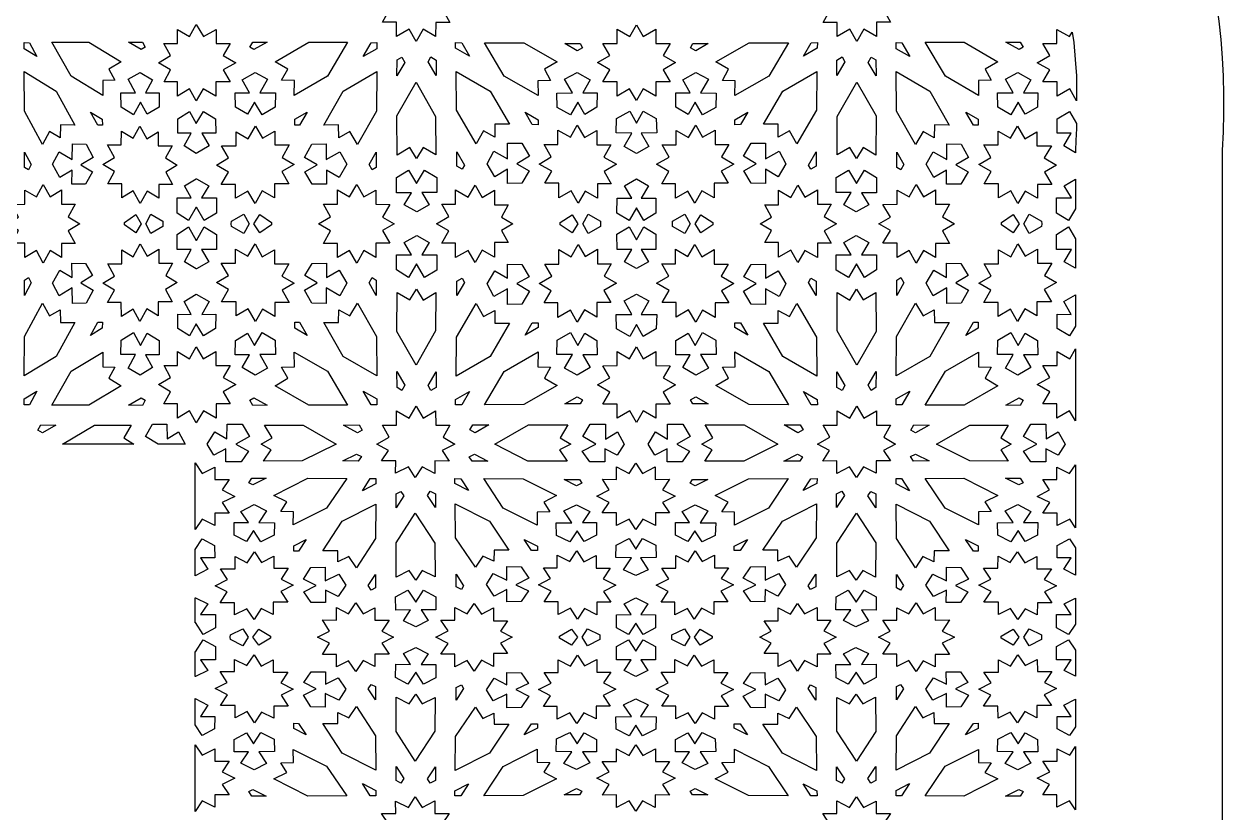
# Model space of a CAD drawing. Extents: x -340 to 340, y -245 to 245.
# Drawn here: x 176.7 to 340.1, y 54.8 to 162.1 of the extents above; entities that cross this region are included whole.
import ezdxf

# ---------------------------------------------------------------- set-up
doc = ezdxf.new("R2010")
doc.units = 0
doc.layers.add('LAYER_1', color=18, linetype='CONTINUOUS')

msp = doc.modelspace()

# ---------------------------------------------------------------- linework, layer by layer
at = {"layer": 'LAYER_1'}
for points in [[(339.89, 144.89, 0.454904), (239.89, 244.89), (-340.11, 244.89), (-340.11, -245.11), (339.89, -245.11)], [(320.05, 148.56), (320.05, 148.44, -0.007395), (319.94, 146.26), (319.89, 144.89), (319.89, 144.57), (318.32, 145.51), (319.32, 147.25), (317.4, 147.24), (317.41, 149.19), (319.09, 150.18)]]:
    msp.add_lwpolyline(points, format="xyb", close=True, dxfattribs=at)
for points in [[(231.1, 168.49), (232.82, 169.48), (232.81, 167.54), (234.75, 167.54), (233.8, 165.91), (235.49, 164.92), (233.8, 163.95), (234.73, 162.31), (232.8, 162.32), (232.79, 160.38), (231.08, 161.39), (230.13, 159.74), (229.18, 161.39), (227.46, 160.4), (227.46, 162.33), (225.53, 162.34), (226.48, 163.97), (224.78, 164.95), (226.48, 165.93), (225.55, 167.57), (227.48, 167.56), (227.48, 169.49), (229.2, 168.49), (230.15, 170.14)], [(291.06, 168.49), (292.78, 169.49), (292.78, 167.56), (294.71, 167.57), (293.78, 165.93), (295.47, 164.95), (293.78, 163.97), (294.73, 162.34), (292.8, 162.33), (292.8, 160.4), (291.08, 161.39), (290.13, 159.74), (289.18, 161.39), (287.46, 160.38), (287.46, 162.32), (285.53, 162.31), (286.46, 163.95), (284.77, 164.92), (286.46, 165.91), (285.51, 167.54), (287.44, 167.54), (287.44, 169.48), (289.16, 168.49), (290.11, 170.14)], [(201.17, 160.38), (202.9, 161.37), (202.89, 159.44), (204.82, 159.44), (203.88, 157.8), (205.57, 156.82), (203.87, 155.84), (204.81, 154.21), (202.88, 154.21), (202.87, 152.28), (201.16, 153.28), (200.2, 151.64), (199.3, 153.28), (197.66, 152.28), (197.65, 154.21), (195.81, 154.21), (196.7, 155.84), (195.08, 156.82), (196.7, 157.8), (195.8, 159.44), (197.64, 159.44), (197.64, 161.37), (199.28, 160.38), (200.2, 162.02)], [(261.04, 160.39), (262.76, 161.39), (262.77, 159.45), (264.7, 159.46), (263.76, 157.82), (265.46, 156.85), (263.77, 155.86), (264.71, 154.23), (262.78, 154.23), (262.78, 152.29), (261.06, 153.28), (260.13, 151.67), (259.2, 153.28), (257.48, 152.29), (257.48, 154.23), (255.55, 154.23), (256.49, 155.86), (254.8, 156.85), (256.5, 157.82), (255.56, 159.46), (257.49, 159.45), (257.5, 161.39), (259.22, 160.39), (260.13, 161.97)], [(319.09, 160.38), (319.46, 161.01), (319.65, 159.57), (319.87, 157.29), (320.02, 155.03), (320.05, 153.96), (320.05, 151.64), (319.1, 153.28), (317.39, 152.28), (317.38, 154.21), (315.45, 154.21), (316.38, 155.84), (314.69, 156.82), (316.38, 157.8), (315.44, 159.44), (317.37, 159.44), (317.36, 161.37)], [(177.48, 159.56), (178.51, 157.69), (176.76, 158.74), (176.76, 159.57)], [(189.98, 156.96), (188.31, 155.95), (189.11, 154.44), (187.46, 154.4), (187.47, 152.38), (183.15, 154.99), (180.54, 159.61), (185.57, 159.62)], [(193.25, 158.93), (192.71, 158.61), (190.98, 159.63), (192.86, 159.63)], [(209.86, 159.63), (208.05, 158.61), (207.49, 158.93), (207.9, 159.63)], [(220.8, 159.61), (218.07, 154.99), (213.55, 152.38), (213.56, 154.4), (211.82, 154.44), (212.67, 155.95), (210.92, 156.96), (215.53, 159.62)], [(224.76, 158.74), (222.93, 157.69), (224.01, 159.56), (224.77, 159.57)], [(236.33, 159.56), (237.39, 157.73), (235.51, 158.81), (235.51, 159.57)], [(244.81, 159.54), (249.34, 156.94), (247.59, 155.93), (248.44, 154.42), (246.71, 154.38), (246.73, 152.36), (242.1, 155), (239.44, 159.56)], [(252.45, 159.43), (252.77, 158.87), (252.06, 158.47), (250.36, 159.45)], [(268.19, 158.47), (267.48, 158.87), (267.81, 159.43), (269.9, 159.45)], [(278.16, 155), (273.53, 152.36), (273.55, 154.38), (271.82, 154.42), (272.67, 155.93), (270.92, 156.94), (275.45, 159.54), (280.81, 159.56)], [(284.74, 158.81), (282.87, 157.73), (283.93, 159.56), (284.75, 159.57)], [(296.25, 159.56), (297.33, 157.69), (295.5, 158.74), (295.49, 159.57)], [(309.34, 156.96), (307.59, 155.95), (308.43, 154.44), (306.7, 154.4), (306.71, 152.38), (302.19, 154.99), (299.45, 159.61), (304.73, 159.62)], [(312.77, 158.93), (312.21, 158.61), (310.39, 159.63), (312.36, 159.63)], [(228.58, 156.88), (227.52, 155.05), (227.53, 157.21), (228.18, 157.6)], [(232.86, 157.19), (232.87, 155.08), (231.78, 156.95), (232.14, 157.61)], [(288.48, 156.95), (287.39, 155.08), (287.4, 157.19), (288.11, 157.61)], [(292.73, 157.21), (292.74, 155.05), (291.68, 156.88), (292.08, 157.6)], [(181.12, 152.97), (183.65, 148.34), (181.72, 148.36), (181.68, 146.62), (180.24, 147.47), (179.28, 145.71), (176.8, 150.25), (176.77, 155.62)], [(194.26, 154.49), (193.31, 152.74), (195.14, 152.75), (195.13, 150.8), (193.53, 149.81), (192.62, 151.48), (191.66, 149.74), (189.96, 150.76), (189.91, 152.71), (191.94, 152.73), (190.94, 154.58), (192.56, 155.52)], [(209.91, 154.58), (208.86, 152.73), (210.99, 152.71), (210.94, 150.76), (209.15, 149.74), (208.15, 151.48), (207.19, 149.81), (205.52, 150.8), (205.5, 152.75), (207.43, 152.74), (206.43, 154.49), (208.21, 155.52)], [(224.72, 150.25), (222.13, 145.71), (221.12, 147.47), (219.61, 146.62), (219.57, 148.36), (217.55, 148.34), (220.2, 152.97), (224.76, 155.62)], [(240.21, 152.96), (242.86, 148.46), (240.84, 148.45), (240.83, 146.71), (239.31, 147.54), (238.32, 145.77), (235.61, 150.37), (235.56, 155.65)], [(253.84, 154.48), (252.84, 152.73), (254.77, 152.75), (254.75, 150.8), (253.09, 149.8), (252.13, 151.48), (251.13, 149.73), (249.34, 150.74), (249.28, 152.69), (251.41, 152.72), (250.35, 154.57), (252.05, 155.51)], [(269.91, 154.57), (268.84, 152.72), (270.98, 152.69), (270.92, 150.74), (269.13, 149.73), (268.13, 151.48), (267.17, 149.8), (265.5, 150.8), (265.49, 152.75), (267.42, 152.73), (266.42, 154.48), (268.2, 155.51)], [(284.65, 150.37), (281.94, 145.77), (280.95, 147.54), (279.43, 146.71), (279.42, 148.45), (277.4, 148.46), (280.05, 152.96), (284.7, 155.65)], [(300.06, 152.97), (302.71, 148.34), (300.69, 148.36), (300.65, 146.62), (299.14, 147.47), (298.13, 145.71), (295.54, 150.25), (295.5, 155.62)], [(313.83, 154.49), (312.83, 152.74), (314.75, 152.75), (314.74, 150.8), (313.06, 149.81), (312.11, 151.48), (311.11, 149.74), (309.32, 150.76), (309.27, 152.71), (311.4, 152.73), (310.35, 154.58), (312.05, 155.52)], [(232.79, 149.51), (232.82, 144.28), (231.07, 145.29), (230.18, 143.8), (229.28, 145.28), (227.54, 144.26), (227.52, 149.59), (230.14, 154.18)], [(292.74, 149.59), (292.72, 144.26), (290.97, 145.28), (290.08, 143.8), (289.19, 145.29), (287.44, 144.28), (287.46, 149.51), (290.12, 154.18)], [(187.41, 149.13), (187.42, 148.31), (186.8, 148.32), (185.79, 150.12)], [(202.84, 149.19), (202.86, 147.24), (200.94, 147.25), (201.94, 145.51), (200.2, 144.47), (198.55, 145.51), (199.51, 147.25), (197.67, 147.24), (197.68, 149.19), (199.28, 150.18), (200.2, 148.56), (201.17, 150.18)], [(214.25, 148.32), (213.6, 148.31), (213.61, 149.13), (215.3, 150.12)], [(246.76, 149.05), (246.76, 148.39), (245.95, 148.4), (244.96, 150.1)], [(262.83, 149.23), (262.88, 147.28), (260.75, 147.26), (261.81, 145.41), (260.13, 144.49), (258.45, 145.41), (259.51, 147.26), (257.38, 147.28), (257.42, 149.23), (259.21, 150.25), (260.13, 148.6), (261.05, 150.25)], [(274.31, 148.4), (273.5, 148.39), (273.5, 149.05), (275.3, 150.1)], [(306.65, 149.13), (306.66, 148.31), (306.01, 148.32), (304.96, 150.12)], [(193.46, 146.49), (195.03, 147.44), (195.03, 145.53), (196.92, 145.53), (196, 143.86), (197.59, 142.89), (196.04, 141.95), (196.97, 140.25), (195.1, 140.25), (195.09, 138.37), (193.5, 139.34), (192.57, 137.67), (191.63, 139.39), (190.06, 138.44), (190.07, 140.35), (188.17, 140.35), (189.09, 142.02), (187.5, 142.99), (189.05, 143.93), (188.13, 145.63), (189.99, 145.63), (190, 147.51), (191.59, 146.54), (192.52, 148.21)], [(209.23, 146.54), (210.9, 147.51), (210.9, 145.63), (212.86, 145.63), (211.89, 143.93), (213.52, 142.99), (211.84, 142.02), (212.81, 140.35), (210.83, 140.35), (210.83, 138.44), (209.18, 139.39), (208.2, 137.67), (207.23, 139.34), (205.56, 138.37), (205.55, 140.25), (203.6, 140.25), (204.57, 141.95), (202.94, 142.89), (204.61, 143.86), (203.64, 145.53), (205.63, 145.53), (205.62, 147.44), (207.27, 146.49), (208.26, 148.21)], [(253.04, 146.65), (254.71, 147.62), (254.72, 145.63), (256.62, 145.64), (255.67, 143.99), (257.4, 143), (255.73, 142.03), (256.7, 140.36), (254.82, 140.35), (254.83, 138.39), (253.13, 139.36), (252.19, 137.73), (251.22, 139.4), (249.55, 138.43), (249.55, 140.42), (247.65, 140.41), (248.59, 142.06), (246.87, 143.04), (248.53, 144.02), (247.56, 145.69), (249.44, 145.7), (249.44, 147.66), (251.14, 146.69), (252.07, 148.32)], [(269.12, 146.69), (270.82, 147.66), (270.82, 145.7), (272.7, 145.69), (271.72, 144.02), (273.39, 143.04), (271.67, 142.06), (272.61, 140.41), (270.71, 140.42), (270.71, 138.43), (269.04, 139.4), (268.07, 137.73), (267.13, 139.36), (265.43, 138.39), (265.44, 140.35), (263.56, 140.36), (264.53, 142.03), (262.86, 143), (264.59, 143.99), (263.64, 145.64), (265.54, 145.63), (265.55, 147.62), (267.22, 146.65), (268.19, 148.32)], [(312.99, 146.49), (314.64, 147.44), (314.63, 145.53), (316.62, 145.53), (315.65, 143.86), (317.32, 142.89), (315.69, 141.95), (316.66, 140.25), (314.71, 140.25), (314.7, 138.37), (313.03, 139.34), (312.06, 137.67), (311.07, 139.39), (309.43, 138.44), (309.43, 140.35), (307.45, 140.35), (308.41, 142.02), (306.74, 142.99), (308.37, 143.93), (307.4, 145.63), (309.36, 145.63), (309.36, 147.51), (311.03, 146.54), (312, 148.21)], [(185.19, 145.73), (186.16, 143.94), (184.49, 142.93), (186.09, 141.97), (185.14, 140.3), (183.28, 140.29), (183.3, 142.22), (181.63, 141.21), (180.65, 143), (181.54, 144.71), (183.31, 143.64), (183.33, 145.78)], [(217.9, 143.64), (219.75, 144.71), (220.69, 143), (219.66, 141.21), (217.92, 142.22), (217.94, 140.29), (215.99, 140.3), (214.99, 141.97), (216.67, 142.93), (214.92, 143.94), (215.94, 145.73), (217.88, 145.78)], [(244.51, 145.87), (245.55, 144.09), (243.82, 143.06), (245.5, 142.13), (244.53, 140.44), (242.58, 140.4), (242.57, 142.33), (240.84, 141.3), (239.79, 143.08), (240.71, 144.8), (242.57, 143.76), (242.56, 145.89)], [(277.69, 143.76), (279.55, 144.8), (280.47, 143.08), (279.42, 141.3), (277.68, 142.33), (277.68, 140.4), (275.73, 140.44), (274.76, 142.13), (276.44, 143.06), (274.71, 144.09), (275.75, 145.87), (277.7, 145.89)], [(304.32, 145.73), (305.34, 143.94), (303.59, 142.93), (305.26, 141.97), (304.27, 140.3), (302.32, 140.29), (302.34, 142.22), (300.6, 141.21), (299.57, 143), (300.51, 144.71), (302.36, 143.64), (302.38, 145.78)], [(177.74, 142.96), (177.36, 142.25), (176.83, 142.58), (176.81, 144.66)], [(224.7, 142.58), (224.14, 142.25), (223.73, 142.96), (224.71, 144.66)], [(236.71, 142.88), (236.39, 142.32), (235.69, 142.73), (235.67, 144.69)], [(284.57, 142.73), (283.87, 142.32), (283.55, 142.88), (284.59, 144.69)], [(296.52, 142.96), (296.12, 142.25), (295.56, 142.58), (295.55, 144.66)], [(232.93, 141.21), (232.94, 139.15), (230.92, 139.14), (231.9, 137.48), (230.21, 136.52), (228.51, 137.46), (229.48, 139.13), (227.47, 139.13), (227.45, 141.19), (229.11, 142.21), (230.2, 140.37), (231.27, 142.22)], [(290.06, 140.37), (291.15, 142.21), (292.8, 141.19), (292.79, 139.13), (290.78, 139.13), (291.75, 137.46), (290.05, 136.52), (288.36, 137.48), (289.34, 139.14), (287.32, 139.15), (287.33, 141.21), (288.99, 142.22)], [(201.91, 140.08), (200.93, 138.42), (202.95, 138.42), (202.95, 136.36), (201.29, 135.34), (200.23, 137.18), (200.2, 137.13), (200.18, 137.18), (199.16, 135.34), (197.58, 136.36), (197.59, 138.42), (199.51, 138.42), (198.58, 140.08), (200.18, 141.04), (200.2, 141.03), (200.23, 141.04)], [(261.75, 140.08), (260.77, 138.41), (262.78, 138.41), (262.78, 136.35), (261.12, 135.34), (260.13, 137.08), (259.14, 135.34), (257.47, 136.35), (257.48, 138.41), (259.49, 138.41), (258.51, 140.08), (260.13, 141.01)], [(319.89, 136.95), (318.96, 135.34), (317.3, 136.36), (317.31, 138.42), (319.33, 138.42), (318.35, 140.08), (319.89, 140.96)], [(180.3, 138.56), (181.85, 139.51), (181.85, 137.57), (183.7, 137.58), (182.75, 135.85), (184.33, 134.91), (182.75, 133.96), (183.7, 132.24), (181.85, 132.24), (181.85, 130.31), (180.3, 131.25), (179.36, 129.56), (178.43, 131.26), (176.87, 130.33), (176.87, 132.26), (175.03, 132.27), (175.99, 133.99), (174.48, 134.91), (175.99, 135.82), (175.03, 137.54), (176.87, 137.55), (176.87, 139.49), (178.43, 138.55), (179.36, 140.25)], [(223.02, 138.55), (224.65, 139.49), (224.64, 137.55), (226.57, 137.54), (225.57, 135.82), (227.15, 134.91), (225.57, 133.99), (226.57, 132.27), (224.64, 132.26), (224.65, 130.33), (223.02, 131.26), (222.05, 129.56), (221.06, 131.25), (219.43, 130.31), (219.43, 132.24), (217.5, 132.24), (218.49, 133.96), (216.84, 134.91), (218.49, 135.85), (217.5, 137.58), (219.43, 137.57), (219.43, 139.51), (221.06, 138.56), (222.05, 140.25)], [(239.11, 138.49), (240.78, 139.46), (240.78, 137.47), (242.68, 137.47), (241.73, 135.82), (243.3, 134.91), (241.73, 133.99), (242.68, 132.35), (240.78, 132.35), (240.78, 130.36), (239.11, 131.32), (238.15, 129.65), (237.2, 131.28), (235.51, 130.3), (235.5, 132.26), (233.62, 132.26), (234.59, 133.93), (232.92, 134.91), (234.59, 135.88), (233.62, 137.55), (235.5, 137.56), (235.51, 139.52), (237.2, 138.54), (238.15, 140.17)], [(283.06, 138.54), (284.75, 139.52), (284.75, 137.56), (286.64, 137.55), (285.67, 135.88), (287.34, 134.91), (285.67, 133.93), (286.64, 132.26), (284.75, 132.26), (284.75, 130.3), (283.06, 131.28), (282.11, 129.65), (281.15, 131.32), (279.48, 130.36), (279.48, 132.35), (277.58, 132.35), (278.53, 133.99), (276.96, 134.91), (278.53, 135.82), (277.58, 137.47), (279.48, 137.47), (279.48, 139.46), (281.15, 138.49), (282.11, 140.17)], [(299.2, 138.56), (300.83, 139.51), (300.83, 137.57), (302.76, 137.58), (301.77, 135.85), (303.42, 134.91), (301.77, 133.96), (302.76, 132.24), (300.83, 132.24), (300.83, 130.31), (299.2, 131.25), (298.21, 129.56), (297.24, 131.26), (295.61, 130.33), (295.61, 132.26), (293.68, 132.27), (294.69, 133.99), (293.11, 134.91), (294.69, 135.82), (293.68, 137.54), (295.61, 137.55), (295.61, 139.49), (297.24, 138.55), (298.21, 140.25)], [(192.71, 134.91), (191.96, 133.67), (190.42, 134.75), (190.42, 134.91), (190.42, 135.07), (191.96, 136.15)], [(195.64, 135.28), (195.65, 134.91), (195.64, 134.54), (194.02, 133.59), (193.35, 134.91), (194.02, 136.22)], [(207.39, 134.91), (206.68, 133.59), (204.99, 134.54), (204.97, 134.91), (204.99, 135.28), (206.68, 136.22)], [(210.46, 135.07), (210.45, 134.91), (210.46, 134.75), (208.84, 133.67), (208.05, 134.91), (208.84, 136.15)], [(252.16, 134.91), (251.38, 133.67), (249.75, 134.74), (249.76, 134.91), (249.75, 135.07), (251.38, 136.14)], [(255.23, 135.27), (255.24, 134.91), (255.23, 134.54), (253.53, 133.59), (252.82, 134.91), (253.53, 136.23)], [(267.43, 134.91), (266.73, 133.59), (265.03, 134.54), (265.02, 134.91), (265.03, 135.27), (266.73, 136.23)], [(270.5, 135.07), (270.5, 134.91), (270.5, 134.74), (268.88, 133.67), (268.1, 134.91), (268.88, 136.14)], [(312.21, 134.91), (311.42, 133.67), (309.8, 134.75), (309.81, 134.91), (309.8, 135.07), (311.42, 136.15)], [(315.27, 135.28), (315.29, 134.91), (315.27, 134.54), (313.57, 133.59), (312.87, 134.91), (313.57, 136.22)], [(202.95, 133.46), (202.95, 131.4), (200.93, 131.4), (201.91, 129.73), (200.23, 128.77), (200.2, 128.79), (200.18, 128.77), (198.58, 129.73), (199.51, 131.4), (197.59, 131.4), (197.58, 133.46), (199.16, 134.47), (200.18, 132.63), (200.2, 132.68), (200.23, 132.63), (201.29, 134.47)], [(262.78, 133.47), (262.78, 131.4), (260.77, 131.4), (261.75, 129.74), (260.13, 128.8), (258.51, 129.74), (259.49, 131.4), (257.48, 131.4), (257.47, 133.47), (259.14, 134.48), (260.13, 132.73), (261.12, 134.48)], [(319.89, 132.87), (319.89, 128.85), (318.35, 129.73), (319.33, 131.4), (317.31, 131.4), (317.3, 133.46), (318.96, 134.47)], [(231.9, 132.34), (230.92, 130.67), (232.94, 130.67), (232.93, 128.6), (231.27, 127.6), (230.2, 129.44), (229.11, 127.61), (227.45, 128.63), (227.47, 130.69), (229.48, 130.68), (228.51, 132.35), (230.21, 133.3)], [(291.75, 132.35), (290.78, 130.68), (292.79, 130.69), (292.8, 128.63), (291.15, 127.61), (290.06, 129.44), (288.99, 127.6), (287.33, 128.6), (287.32, 130.67), (289.34, 130.67), (288.36, 132.34), (290.05, 133.3)], [(193.5, 130.48), (195.09, 131.45), (195.1, 129.56), (196.97, 129.56), (196.04, 127.86), (197.59, 126.92), (196, 125.96), (196.92, 124.28), (195.03, 124.28), (195.03, 122.38), (193.46, 123.33), (192.52, 121.6), (191.59, 123.27), (190, 122.3), (189.99, 124.18), (188.13, 124.18), (189.05, 125.88), (187.5, 126.82), (189.09, 127.79), (188.17, 129.47), (190.07, 129.47), (190.06, 131.37), (191.63, 130.42), (192.57, 132.15)], [(209.18, 130.42), (210.83, 131.37), (210.83, 129.47), (212.81, 129.47), (211.84, 127.79), (213.52, 126.82), (211.89, 125.88), (212.86, 124.18), (210.9, 124.18), (210.9, 122.3), (209.23, 123.27), (208.26, 121.6), (207.27, 123.33), (205.62, 122.38), (205.63, 124.28), (203.64, 124.28), (204.61, 125.96), (202.94, 126.92), (204.57, 127.86), (203.6, 129.56), (205.55, 129.56), (205.56, 131.45), (207.23, 130.48), (208.2, 132.15)], [(253.13, 130.45), (254.83, 131.43), (254.82, 129.47), (256.7, 129.46), (255.73, 127.79), (257.4, 126.81), (255.67, 125.83), (256.62, 124.17), (254.72, 124.18), (254.71, 122.19), (253.04, 123.17), (252.07, 121.49), (251.14, 123.13), (249.44, 122.16), (249.44, 124.12), (247.56, 124.12), (248.53, 125.79), (246.87, 126.77), (248.59, 127.76), (247.65, 129.41), (249.55, 129.4), (249.55, 131.39), (251.22, 130.42), (252.19, 132.09)], [(269.04, 130.42), (270.71, 131.39), (270.71, 129.4), (272.61, 129.41), (271.67, 127.76), (273.39, 126.77), (271.72, 125.79), (272.7, 124.12), (270.82, 124.12), (270.82, 122.16), (269.12, 123.13), (268.19, 121.49), (267.22, 123.17), (265.55, 122.19), (265.54, 124.18), (263.64, 124.17), (264.59, 125.83), (262.86, 126.81), (264.53, 127.79), (263.56, 129.46), (265.44, 129.47), (265.43, 131.43), (267.13, 130.45), (268.07, 132.09)], [(313.03, 130.48), (314.7, 131.45), (314.71, 129.56), (316.66, 129.56), (315.69, 127.86), (317.32, 126.92), (315.65, 125.96), (316.62, 124.28), (314.63, 124.28), (314.64, 122.38), (312.99, 123.33), (312, 121.6), (311.03, 123.27), (309.36, 122.3), (309.36, 124.18), (307.4, 124.18), (308.37, 125.88), (306.74, 126.82), (308.41, 127.79), (307.45, 129.47), (309.43, 129.47), (309.43, 131.37), (311.07, 130.42), (312.06, 132.15)], [(185.14, 129.51), (186.09, 127.84), (184.49, 126.88), (186.16, 125.88), (185.19, 124.09), (183.33, 124.03), (183.31, 126.17), (181.54, 125.11), (180.65, 126.81), (181.63, 128.6), (183.3, 127.6), (183.28, 129.53)], [(217.92, 127.6), (219.66, 128.6), (220.69, 126.81), (219.75, 125.11), (217.9, 126.17), (217.88, 124.03), (215.94, 124.09), (214.92, 125.88), (216.67, 126.88), (214.99, 127.84), (215.99, 129.51), (217.94, 129.53)], [(244.53, 129.37), (245.5, 127.69), (243.82, 126.75), (245.55, 125.72), (244.51, 123.95), (242.56, 123.92), (242.57, 126.06), (240.71, 125.02), (239.79, 126.74), (240.84, 128.51), (242.57, 127.48), (242.58, 129.41)], [(277.68, 127.48), (279.42, 128.51), (280.47, 126.74), (279.55, 125.02), (277.69, 126.06), (277.7, 123.92), (275.75, 123.95), (274.71, 125.72), (276.44, 126.75), (274.76, 127.69), (275.73, 129.37), (277.68, 129.41)], [(304.27, 129.51), (305.26, 127.84), (303.59, 126.88), (305.34, 125.88), (304.32, 124.09), (302.38, 124.03), (302.36, 126.17), (300.51, 125.11), (299.57, 126.81), (300.6, 128.6), (302.34, 127.6), (302.32, 129.53)], [(177.74, 126.86), (176.81, 125.15), (176.83, 127.24), (177.36, 127.57)], [(224.7, 127.24), (224.71, 125.15), (223.73, 126.86), (224.14, 127.57)], [(236.71, 126.93), (235.67, 125.12), (235.69, 127.09), (236.39, 127.5)], [(284.57, 127.09), (284.59, 125.12), (283.55, 126.93), (283.87, 127.5)], [(296.52, 126.86), (295.55, 125.15), (295.56, 127.24), (296.12, 127.57)], [(231.07, 124.52), (232.82, 125.53), (232.79, 120.31), (230.14, 115.64), (227.52, 120.22), (227.54, 125.56), (229.28, 124.53), (230.18, 126.02)], [(290.97, 124.53), (292.72, 125.56), (292.74, 120.22), (290.12, 115.64), (287.46, 120.31), (287.44, 125.53), (289.19, 124.52), (290.08, 126.02)], [(201.94, 124.31), (200.94, 122.56), (202.86, 122.58), (202.84, 120.63), (201.17, 119.63), (200.2, 121.26), (199.28, 119.63), (197.68, 120.63), (197.67, 122.58), (199.51, 122.56), (198.55, 124.31), (200.2, 125.34)], [(261.81, 124.4), (260.75, 122.55), (262.88, 122.53), (262.83, 120.58), (261.05, 119.56), (260.13, 121.21), (259.21, 119.56), (257.42, 120.58), (257.38, 122.53), (259.51, 122.55), (258.45, 124.4), (260.13, 125.33)], [(319.89, 120.98), (319.09, 119.63), (317.41, 120.63), (317.4, 122.58), (319.32, 122.56), (318.32, 124.31), (319.89, 125.24)], [(180.24, 122.35), (181.68, 123.19), (181.72, 121.46), (183.65, 121.47), (181.12, 116.85), (176.77, 114.19), (176.8, 119.56), (179.28, 124.1)], [(224.72, 119.56), (224.76, 114.19), (220.2, 116.85), (217.55, 121.47), (219.57, 121.46), (219.61, 123.19), (221.12, 122.35), (222.13, 124.1)], [(239.31, 122.27), (240.83, 123.1), (240.84, 121.37), (242.86, 121.35), (240.21, 116.85), (235.56, 114.16), (235.61, 119.45), (238.32, 124.04)], [(284.65, 119.45), (284.7, 114.16), (280.05, 116.85), (277.4, 121.35), (279.42, 121.37), (279.43, 123.1), (280.95, 122.27), (281.94, 124.04)], [(299.14, 122.35), (300.65, 123.19), (300.69, 121.46), (302.71, 121.47), (300.06, 116.85), (295.5, 114.19), (295.54, 119.56), (298.13, 124.1)], [(187.41, 120.69), (185.79, 119.7), (186.8, 121.5), (187.42, 121.5)], [(214.25, 121.5), (215.3, 119.7), (213.61, 120.69), (213.6, 121.5)], [(246.76, 120.77), (244.96, 119.72), (245.95, 121.41), (246.76, 121.42)], [(274.31, 121.41), (275.3, 119.72), (273.5, 120.77), (273.5, 121.42)], [(306.65, 120.69), (304.96, 119.7), (306.01, 121.5), (306.66, 121.5)], [(192.62, 118.33), (193.53, 120), (195.13, 119.01), (195.14, 117.06), (193.31, 117.08), (194.26, 115.33), (192.56, 114.3), (190.94, 115.23), (191.94, 117.09), (189.91, 117.11), (189.96, 119.05), (191.66, 120.08)], [(210.94, 119.05), (210.99, 117.11), (208.86, 117.09), (209.91, 115.23), (208.21, 114.3), (206.43, 115.33), (207.43, 117.08), (205.5, 117.06), (205.52, 119.01), (207.19, 120), (208.15, 118.33), (209.15, 120.08)], [(252.13, 118.34), (253.09, 120.01), (254.75, 119.01), (254.77, 117.06), (252.84, 117.08), (253.84, 115.33), (252.05, 114.31), (250.35, 115.25), (251.41, 117.1), (249.28, 117.12), (249.34, 119.07), (251.13, 120.09)], [(270.92, 119.07), (270.98, 117.12), (268.84, 117.1), (269.91, 115.25), (268.2, 114.31), (266.42, 115.33), (267.42, 117.08), (265.49, 117.06), (265.5, 119.01), (267.17, 120.01), (268.13, 118.34), (269.13, 120.09)], [(312.11, 118.33), (313.06, 120), (314.74, 119.01), (314.75, 117.06), (312.83, 117.08), (313.83, 115.33), (312.05, 114.3), (310.35, 115.23), (311.4, 117.09), (309.27, 117.11), (309.32, 119.05), (311.11, 120.08)], [(201.16, 116.53), (202.87, 117.53), (202.88, 115.6), (204.81, 115.61), (203.87, 113.97), (205.57, 113), (203.88, 112.01), (204.82, 110.38), (202.89, 110.38), (202.9, 108.44), (201.17, 109.43), (200.2, 107.8), (199.28, 109.43), (197.64, 108.44), (197.64, 110.38), (195.8, 110.38), (196.7, 112.01), (195.08, 113), (196.7, 113.97), (195.81, 115.61), (197.65, 115.6), (197.66, 117.53), (199.3, 116.53), (200.2, 118.17)], [(261.06, 116.53), (262.78, 117.52), (262.78, 115.59), (264.71, 115.58), (263.77, 113.95), (265.46, 112.97), (263.76, 111.99), (264.7, 110.35), (262.77, 110.36), (262.76, 108.43), (261.04, 109.43), (260.13, 107.84), (259.22, 109.43), (257.5, 108.43), (257.49, 110.36), (255.56, 110.35), (256.5, 111.99), (254.8, 112.97), (256.49, 113.95), (255.55, 115.58), (257.48, 115.59), (257.48, 117.52), (259.2, 116.53), (260.13, 118.15)], [(319.89, 108.07), (319.09, 109.43), (317.36, 108.44), (317.37, 110.38), (315.44, 110.38), (316.38, 112.01), (314.69, 113), (316.38, 113.97), (315.45, 115.61), (317.38, 115.6), (317.39, 117.53), (319.1, 116.53), (319.89, 117.89)], [(187.46, 115.41), (189.11, 115.38), (188.31, 113.86), (189.98, 112.85), (185.57, 110.19), (180.54, 110.2), (183.15, 114.83), (187.47, 117.43)], [(218.07, 114.83), (220.8, 110.2), (215.53, 110.19), (210.92, 112.85), (212.67, 113.86), (211.82, 115.38), (213.56, 115.41), (213.55, 117.43)], [(246.71, 115.43), (248.44, 115.4), (247.59, 113.88), (249.34, 112.87), (244.81, 110.28), (239.44, 110.25), (242.1, 114.81), (246.73, 117.46)], [(278.16, 114.81), (280.81, 110.25), (275.45, 110.28), (270.92, 112.87), (272.67, 113.88), (271.82, 115.4), (273.55, 115.43), (273.53, 117.46)], [(306.7, 115.41), (308.43, 115.38), (307.59, 113.86), (309.34, 112.85), (304.73, 110.19), (299.45, 110.2), (302.19, 114.83), (306.71, 117.43)], [(228.58, 112.93), (228.18, 112.22), (227.53, 112.6), (227.52, 114.77)], [(232.86, 112.62), (232.14, 112.21), (231.78, 112.87), (232.87, 114.74)], [(288.48, 112.87), (288.11, 112.21), (287.4, 112.62), (287.39, 114.74)], [(292.73, 112.6), (292.08, 112.22), (291.68, 112.93), (292.74, 114.77)], [(177.48, 110.25), (176.76, 110.25), (176.76, 111.07), (178.51, 112.12)], [(193.25, 110.88), (192.86, 110.18), (190.98, 110.19), (192.71, 111.21)], [(209.86, 110.19), (207.9, 110.18), (207.49, 110.88), (208.05, 111.21)], [(224.76, 111.07), (224.77, 110.25), (224.01, 110.25), (222.93, 112.12)], [(236.33, 110.25), (235.51, 110.25), (235.51, 111), (237.39, 112.09)], [(252.77, 110.95), (252.45, 110.38), (250.36, 110.37), (252.06, 111.35)], [(269.9, 110.37), (267.81, 110.38), (267.48, 110.95), (268.19, 111.35)], [(284.74, 111), (284.75, 110.25), (283.93, 110.25), (282.87, 112.09)], [(296.25, 110.25), (295.49, 110.25), (295.5, 111.07), (297.33, 112.12)], [(312.77, 110.88), (312.36, 110.18), (310.39, 110.19), (312.21, 111.21)], [(231.08, 108.43), (232.79, 109.43), (232.8, 107.5), (234.73, 107.5), (233.8, 105.87), (235.41, 104.89), (233.69, 104.03), (234.62, 102.6), (232.69, 102.61), (232.68, 100.92), (230.97, 101.79), (230.01, 100.35), (229.07, 101.8), (227.34, 100.93), (227.35, 102.62), (225.41, 102.62), (226.36, 104.05), (224.8, 104.89), (226.48, 105.85), (225.53, 107.48), (227.46, 107.48), (227.46, 109.42), (229.18, 108.42), (230.13, 110.08)], [(291.08, 108.42), (292.8, 109.42), (292.8, 107.48), (294.73, 107.48), (293.78, 105.85), (295.39, 104.89), (293.75, 104.05), (294.69, 102.62), (292.76, 102.62), (292.77, 100.93), (291.04, 101.8), (290.1, 100.35), (289.14, 101.79), (287.42, 100.92), (287.42, 102.61), (285.48, 102.6), (286.42, 104.03), (284.77, 104.89), (286.46, 105.87), (285.53, 107.5), (287.46, 107.5), (287.46, 109.43), (289.18, 108.43), (290.13, 110.08)], [(181.06, 107.49), (179.26, 106.43), (178.64, 106.8), (179.04, 107.51)], [(190.35, 105.75), (191.71, 104.9), (181.98, 104.9), (186.34, 107.5), (191.32, 107.5)], [(196.21, 107.63), (196.22, 105.61), (197.8, 106.59), (198.71, 104.89), (195.01, 104.9), (193.29, 105.96), (194.25, 107.63)], [(207.45, 105.96), (205.57, 104.89), (207.31, 103.95), (206.3, 102.49), (204.24, 102.49), (204.24, 104.26), (202.57, 103.4), (201.69, 104.89), (202.72, 106.59), (204.38, 105.61), (204.39, 107.63), (206.44, 107.63)], [(214.73, 107.5), (219.23, 104.89), (214.6, 102.61), (209.37, 102.6), (210.39, 104.13), (209.03, 104.89), (210.52, 105.75), (209.51, 107.5)], [(222.8, 106.8), (222.14, 106.43), (220.26, 107.49), (222.38, 107.51)], [(238.18, 106.46), (237.46, 106.86), (237.84, 107.51), (240.01, 107.52)], [(250.78, 107.53), (249.76, 105.78), (251.17, 104.89), (249.67, 104.11), (250.69, 102.58), (245.36, 102.57), (240.83, 104.89), (245.45, 107.54)], [(255.9, 107.62), (255.9, 105.6), (257.56, 106.57), (258.46, 104.89), (257.48, 103.41), (255.82, 104.27), (255.82, 102.5), (253.76, 102.49), (252.74, 103.95), (254.59, 104.89), (252.83, 105.96), (253.84, 107.63)], [(267.43, 105.96), (265.6, 104.89), (267.36, 103.95), (266.35, 102.49), (264.29, 102.5), (264.29, 104.27), (262.63, 103.41), (261.73, 104.89), (262.7, 106.57), (264.36, 105.6), (264.36, 107.62), (266.42, 107.63)], [(279.35, 104.89), (274.75, 102.57), (269.42, 102.58), (270.44, 104.11), (269.01, 104.89), (270.5, 105.78), (269.48, 107.53), (274.81, 107.54)], [(282.41, 107.51), (282.8, 106.86), (282.08, 106.46), (280.25, 107.52)], [(299.99, 107.49), (298.12, 106.43), (297.46, 106.8), (297.88, 107.51)], [(309.73, 105.75), (311.15, 104.89), (309.72, 104.13), (310.74, 102.6), (305.51, 102.61), (300.95, 104.89), (305.53, 107.5), (310.75, 107.5)], [(315.87, 107.63), (315.88, 105.61), (317.54, 106.59), (318.49, 104.89), (317.53, 103.4), (315.87, 104.26), (315.87, 102.49), (313.81, 102.49), (312.8, 103.95), (314.61, 104.89), (312.81, 105.96), (313.82, 107.63)], [(222.68, 103.22), (222.25, 102.6), (220.14, 102.61), (222.02, 103.54)], [(239.9, 102.59), (237.74, 102.59), (237.36, 103.16), (238.08, 103.52)], [(282.75, 103.16), (282.37, 102.59), (280.2, 102.59), (282.03, 103.52)], [(299.97, 102.61), (297.85, 102.6), (297.43, 103.22), (298.09, 103.54)], [(201.02, 100.91), (202.75, 101.78), (202.74, 100.09), (204.68, 100.09), (203.73, 98.66), (205.43, 97.79), (203.73, 96.94), (204.66, 95.51), (202.73, 95.51), (202.72, 93.82), (201.01, 94.7), (200.05, 93.27), (200.05, 102.34)], [(260.97, 100.92), (262.69, 101.79), (262.69, 100.1), (264.63, 100.11), (263.69, 98.67), (265.39, 97.82), (263.69, 96.96), (264.64, 95.53), (262.71, 95.53), (262.71, 93.83), (260.99, 94.7), (260.05, 93.29), (259.12, 94.7), (257.4, 93.83), (257.4, 95.53), (255.47, 95.53), (256.41, 96.96), (254.72, 97.82), (256.42, 98.67), (255.48, 100.11), (257.41, 100.1), (257.42, 101.79), (259.14, 100.92), (260.05, 102.3)], [(319.89, 93.51), (319.1, 94.7), (317.38, 93.82), (317.38, 95.51), (315.44, 95.51), (316.38, 96.94), (314.68, 97.79), (316.37, 98.66), (315.43, 100.09), (317.36, 100.09), (317.36, 101.78), (319.08, 100.91), (319.89, 102.1)], [(209.73, 100.25), (207.91, 99.36), (207.34, 99.64), (207.76, 100.26)], [(220.68, 100.24), (217.94, 96.19), (213.41, 93.91), (213.42, 95.68), (211.69, 95.71), (212.53, 97.04), (210.78, 97.92), (215.4, 100.25)], [(224.64, 99.48), (222.81, 98.56), (223.89, 100.2), (224.65, 100.2)], [(236.22, 100.19), (237.28, 98.59), (235.41, 99.54), (235.4, 100.2)], [(244.71, 100.17), (249.25, 97.9), (247.5, 97.02), (248.35, 95.69), (246.62, 95.66), (246.63, 93.89), (242, 96.2), (239.34, 100.2)], [(252.36, 100.08), (252.69, 99.59), (251.98, 99.24), (250.28, 100.09)], [(268.13, 99.24), (267.42, 99.59), (267.75, 100.08), (269.83, 100.09)], [(278.1, 96.2), (273.47, 93.89), (273.49, 95.66), (271.76, 95.69), (272.61, 97.02), (270.85, 97.9), (275.39, 100.17), (280.76, 100.2)], [(284.7, 99.54), (282.83, 98.59), (283.88, 100.19), (284.71, 100.2)], [(296.22, 100.2), (297.3, 98.56), (295.47, 99.48), (295.46, 100.2)], [(309.33, 97.92), (307.57, 97.04), (308.42, 95.71), (306.68, 95.68), (306.7, 93.91), (302.17, 96.19), (299.43, 100.24), (304.71, 100.25)], [(312.76, 99.64), (312.2, 99.36), (310.38, 100.25), (312.35, 100.26)], [(228.47, 97.85), (227.41, 96.24), (227.41, 98.14), (228.06, 98.47)], [(232.75, 98.12), (232.75, 96.27), (231.66, 97.91), (232.03, 98.49)], [(288.44, 97.91), (287.35, 96.27), (287.36, 98.12), (288.07, 98.49)], [(292.7, 98.14), (292.7, 96.24), (291.64, 97.85), (292.05, 98.47)], [(209.77, 95.84), (208.72, 94.21), (210.85, 94.2), (210.8, 92.49), (209.01, 91.6), (208.01, 93.13), (207.05, 91.66), (205.38, 92.53), (205.36, 94.24), (207.29, 94.22), (206.28, 95.75), (208.07, 96.66)], [(224.6, 92.05), (222, 88.08), (220.99, 89.61), (219.48, 88.87), (219.45, 90.39), (217.42, 90.38), (220.07, 94.43), (224.64, 96.75)], [(240.11, 94.42), (242.76, 90.48), (240.74, 90.47), (240.73, 88.95), (239.2, 89.67), (238.22, 88.13), (235.51, 92.15), (235.45, 96.77)], [(253.76, 95.75), (252.76, 94.22), (254.68, 94.24), (254.67, 92.53), (253, 91.66), (252.04, 93.12), (251.04, 91.59), (249.25, 92.48), (249.19, 94.18), (251.33, 94.2), (250.26, 95.82), (251.97, 96.65)], [(269.84, 95.82), (268.78, 94.2), (270.91, 94.18), (270.86, 92.48), (269.07, 91.59), (268.07, 93.12), (267.11, 91.66), (265.44, 92.53), (265.42, 94.24), (267.35, 94.22), (266.35, 95.75), (268.14, 96.65)], [(284.6, 92.15), (281.89, 88.13), (280.9, 89.67), (279.38, 88.95), (279.37, 90.47), (277.34, 90.48), (280, 94.42), (284.65, 96.77)], [(300.03, 94.43), (302.69, 90.38), (300.66, 90.39), (300.63, 88.87), (299.11, 89.61), (298.1, 88.08), (295.51, 92.05), (295.47, 96.75)], [(313.82, 95.75), (312.82, 94.22), (314.75, 94.24), (314.73, 92.53), (313.06, 91.66), (312.1, 93.13), (311.09, 91.6), (309.31, 92.49), (309.26, 94.2), (311.39, 94.21), (310.33, 95.84), (312.04, 96.66)], [(232.68, 91.4), (232.71, 86.82), (230.95, 87.71), (230.07, 86.4), (229.17, 87.7), (227.43, 86.8), (227.4, 91.47), (230.02, 95.48)], [(292.7, 91.47), (292.68, 86.8), (290.94, 87.7), (290.04, 86.4), (289.15, 87.71), (287.4, 86.82), (287.42, 91.4), (290.08, 95.48)], [(202.7, 91.12), (202.71, 89.41), (200.79, 89.42), (201.79, 87.89), (200.05, 86.99), (200.05, 90.56), (201.02, 91.99)], [(214.11, 90.35), (213.46, 90.35), (213.47, 91.06), (215.17, 91.93)], [(246.66, 90.99), (246.67, 90.42), (245.85, 90.43), (244.86, 91.91)], [(262.76, 91.15), (262.81, 89.45), (260.68, 89.43), (261.74, 87.81), (260.05, 87), (258.37, 87.81), (259.43, 89.43), (257.3, 89.45), (257.35, 91.15), (259.13, 92.05), (260.05, 90.61), (260.97, 92.05)], [(274.25, 90.43), (273.44, 90.42), (273.44, 90.99), (275.24, 91.91)], [(306.64, 91.06), (306.64, 90.35), (305.99, 90.35), (304.94, 91.93)], [(319.89, 90.8), (319.89, 87.08), (318.32, 87.89), (319.32, 89.42), (317.39, 89.41), (317.41, 91.12), (319.09, 91.99)], [(209.09, 88.8), (210.76, 89.65), (210.76, 88), (212.72, 88), (211.75, 86.52), (213.38, 85.69), (211.71, 84.85), (212.68, 83.38), (210.69, 83.38), (210.69, 81.71), (209.04, 82.54), (208.06, 81.03), (207.08, 82.5), (205.41, 81.65), (205.41, 83.3), (203.45, 83.29), (204.42, 84.78), (202.79, 85.6), (204.46, 86.45), (203.49, 87.92), (205.48, 87.92), (205.48, 89.59), (207.13, 88.75), (208.12, 90.26)], [(252.96, 88.89), (254.63, 89.74), (254.63, 88), (256.54, 88.01), (255.59, 86.57), (257.32, 85.7), (255.65, 84.85), (256.62, 83.39), (254.74, 83.38), (254.74, 81.66), (253.04, 82.52), (252.11, 81.08), (251.13, 82.55), (249.46, 81.7), (249.46, 83.44), (247.56, 83.43), (248.5, 84.88), (246.78, 85.74), (248.44, 86.59), (247.47, 88.05), (249.35, 88.06), (249.35, 89.78), (251.05, 88.93), (251.99, 90.36)], [(269.06, 88.93), (270.76, 89.78), (270.75, 88.06), (272.64, 88.05), (271.66, 86.59), (273.33, 85.74), (271.61, 84.88), (272.55, 83.43), (270.65, 83.44), (270.64, 81.7), (268.97, 82.55), (268, 81.08), (267.06, 82.52), (265.36, 81.66), (265.37, 83.38), (263.49, 83.39), (264.46, 84.85), (262.79, 85.7), (264.52, 86.57), (263.57, 88.01), (265.47, 88), (265.48, 89.74), (267.15, 88.89), (268.12, 90.36)], [(312.98, 88.75), (314.63, 89.59), (314.62, 87.92), (316.61, 87.92), (315.64, 86.45), (317.32, 85.6), (315.68, 84.78), (316.66, 83.29), (314.7, 83.3), (314.69, 81.65), (313.02, 82.5), (312.05, 81.03), (311.06, 82.54), (309.41, 81.71), (309.42, 83.38), (307.43, 83.38), (308.4, 84.85), (306.73, 85.69), (308.36, 86.52), (307.39, 88), (309.34, 88), (309.35, 89.65), (311.02, 88.8), (311.99, 90.26)], [(244.41, 88.21), (245.46, 86.65), (243.72, 85.76), (245.41, 84.94), (244.43, 83.46), (242.48, 83.43), (242.48, 85.11), (240.74, 84.22), (239.69, 85.77), (240.61, 87.27), (242.47, 86.36), (242.46, 88.23)], [(277.64, 86.36), (279.5, 87.27), (280.42, 85.77), (279.37, 84.22), (277.63, 85.11), (277.62, 83.43), (275.68, 83.46), (274.7, 84.94), (276.39, 85.76), (274.65, 86.65), (275.7, 88.21), (277.64, 88.23)], [(217.77, 86.27), (219.63, 87.19), (220.56, 85.7), (219.54, 84.14), (217.79, 85.01), (217.81, 83.33), (215.86, 83.34), (214.86, 84.8), (216.54, 85.64), (214.79, 86.52), (215.81, 88.09), (217.75, 88.13)], [(224.58, 85.33), (224.01, 85.04), (223.61, 85.66), (224.59, 87.16)], [(236.6, 85.6), (236.29, 85.1), (235.58, 85.46), (235.56, 87.18)], [(284.53, 85.46), (283.82, 85.1), (283.5, 85.6), (284.55, 87.18)], [(296.49, 85.66), (296.09, 85.04), (295.53, 85.33), (295.52, 87.16)], [(304.3, 88.09), (305.32, 86.52), (303.57, 85.64), (305.25, 84.8), (304.25, 83.34), (302.3, 83.33), (302.32, 85.01), (300.57, 84.14), (299.54, 85.7), (300.48, 87.19), (302.33, 86.27), (302.35, 88.13)], [(232.82, 84.13), (232.83, 82.33), (230.81, 82.32), (231.79, 80.87), (230.1, 80.03), (228.4, 80.86), (229.37, 82.32), (227.35, 82.31), (227.34, 84.11), (229, 85.01), (230.08, 83.4), (231.15, 85.01)], [(290.03, 83.4), (291.11, 85.01), (292.77, 84.11), (292.76, 82.31), (290.74, 82.32), (291.71, 80.86), (290.01, 80.03), (288.32, 80.87), (289.3, 82.32), (287.28, 82.33), (287.29, 84.13), (288.95, 85.01)], [(201.76, 83.15), (200.78, 81.69), (202.8, 81.69), (202.81, 79.89), (201.14, 79), (200.08, 80.61), (200.05, 80.57), (200.05, 83.97), (200.08, 83.98)], [(261.67, 83.14), (260.7, 81.69), (262.71, 81.68), (262.71, 79.88), (261.05, 78.99), (260.05, 80.52), (259.06, 78.99), (257.4, 79.88), (257.4, 81.68), (259.41, 81.69), (258.43, 83.14), (260.05, 83.96)], [(319.89, 80.4), (318.96, 79), (317.3, 79.89), (317.31, 81.69), (319.32, 81.69), (318.35, 83.15), (319.89, 83.92)], [(222.9, 81.81), (224.53, 82.63), (224.52, 80.93), (226.46, 80.92), (225.45, 79.42), (227.03, 78.62), (225.45, 77.81), (226.46, 76.31), (224.52, 76.3), (224.53, 74.61), (222.9, 75.43), (221.92, 73.94), (220.93, 75.42), (219.31, 74.59), (219.3, 76.28), (217.37, 76.28), (218.36, 77.79), (216.7, 78.62), (218.36, 79.44), (217.37, 80.96), (219.3, 80.95), (219.31, 82.64), (220.93, 81.81), (221.92, 83.3)], [(239.01, 81.75), (240.68, 82.6), (240.68, 80.86), (242.58, 80.86), (241.63, 79.42), (243.21, 78.62), (241.63, 77.82), (242.58, 76.38), (240.68, 76.38), (240.68, 74.64), (239.01, 75.48), (238.04, 74.01), (237.1, 75.44), (235.4, 74.58), (235.4, 76.3), (233.51, 76.3), (234.48, 77.77), (232.81, 78.62), (234.48, 79.47), (233.51, 80.94), (235.4, 80.94), (235.4, 82.65), (237.1, 81.79), (238.04, 83.22)], [(283.01, 81.79), (284.71, 82.65), (284.71, 80.94), (286.59, 80.94), (285.63, 79.47), (287.3, 78.62), (285.63, 77.77), (286.59, 76.3), (284.71, 76.3), (284.71, 74.58), (283.01, 75.44), (282.07, 74.01), (281.1, 75.48), (279.43, 74.64), (279.43, 76.38), (277.53, 76.38), (278.48, 77.82), (276.9, 78.62), (278.48, 79.42), (277.53, 80.86), (279.43, 80.86), (279.43, 82.6), (281.1, 81.75), (282.07, 83.22)], [(299.17, 81.81), (300.8, 82.64), (300.81, 80.95), (302.74, 80.96), (301.75, 79.44), (303.4, 78.62), (301.75, 77.79), (302.74, 76.28), (300.81, 76.28), (300.8, 74.59), (299.17, 75.42), (298.19, 73.94), (297.21, 75.43), (295.57, 74.61), (295.58, 76.3), (293.65, 76.31), (294.65, 77.81), (293.08, 78.62), (294.65, 79.42), (293.65, 80.92), (295.58, 80.93), (295.57, 82.63), (297.21, 81.81), (298.19, 83.3)], [(207.25, 78.62), (206.54, 77.46), (204.84, 78.3), (204.83, 78.62), (204.84, 78.94), (206.54, 79.77)], [(210.32, 78.76), (210.31, 78.62), (210.32, 78.48), (208.7, 77.53), (207.91, 78.62), (208.7, 79.7)], [(252.08, 78.62), (251.29, 77.53), (249.67, 78.47), (249.67, 78.62), (249.67, 78.76), (251.29, 79.7)], [(255.15, 78.94), (255.16, 78.62), (255.15, 78.3), (253.45, 77.46), (252.74, 78.62), (253.45, 79.77)], [(267.37, 78.62), (266.66, 77.46), (264.96, 78.3), (264.95, 78.62), (264.96, 78.94), (266.66, 79.77)], [(270.44, 78.76), (270.44, 78.62), (270.44, 78.47), (268.82, 77.53), (268.03, 78.62), (268.82, 79.7)], [(312.2, 78.62), (311.41, 77.53), (309.79, 78.48), (309.79, 78.62), (309.79, 78.76), (311.41, 79.7)], [(315.27, 78.94), (315.28, 78.62), (315.27, 78.3), (313.57, 77.46), (312.86, 78.62), (313.57, 79.77)], [(202.81, 77.35), (202.8, 75.54), (200.78, 75.55), (201.76, 74.09), (200.08, 73.25), (200.05, 73.26), (200.05, 76.67), (200.08, 76.63), (201.14, 78.24)], [(231.79, 76.37), (230.81, 74.91), (232.83, 74.91), (232.82, 73.1), (231.15, 72.22), (230.08, 73.84), (229, 72.23), (227.34, 73.12), (227.35, 74.93), (229.37, 74.92), (228.4, 76.38), (230.1, 77.21)], [(262.71, 77.36), (262.71, 75.55), (260.7, 75.55), (261.67, 74.09), (260.05, 73.28), (258.43, 74.09), (259.41, 75.55), (257.4, 75.55), (257.4, 77.36), (259.06, 78.24), (260.05, 76.71), (261.05, 78.24)], [(291.71, 76.38), (290.74, 74.92), (292.76, 74.93), (292.77, 73.12), (291.11, 72.23), (290.03, 73.84), (288.95, 72.22), (287.29, 73.1), (287.28, 74.91), (289.3, 74.91), (288.32, 76.37), (290.01, 77.21)], [(319.89, 76.83), (319.89, 73.32), (318.35, 74.09), (319.32, 75.55), (317.31, 75.54), (317.3, 77.35), (318.96, 78.24)], [(209.04, 74.69), (210.69, 75.52), (210.69, 73.86), (212.68, 73.86), (211.71, 72.39), (213.38, 71.54), (211.75, 70.72), (212.72, 69.23), (210.76, 69.23), (210.76, 67.58), (209.09, 68.43), (208.12, 66.97), (207.13, 68.48), (205.48, 67.65), (205.48, 69.32), (203.49, 69.32), (204.46, 70.78), (202.79, 71.63), (204.42, 72.45), (203.45, 73.94), (205.41, 73.94), (205.41, 75.59), (207.08, 74.74), (208.06, 76.2)], [(253.04, 74.72), (254.74, 75.57), (254.74, 73.86), (256.62, 73.85), (255.65, 72.39), (257.32, 71.53), (255.59, 70.67), (256.54, 69.22), (254.63, 69.23), (254.63, 67.49), (252.96, 68.34), (251.99, 66.88), (251.05, 68.31), (249.35, 67.46), (249.35, 69.17), (247.47, 69.18), (248.44, 70.64), (246.78, 71.5), (248.5, 72.36), (247.56, 73.8), (249.46, 73.8), (249.46, 75.54), (251.13, 74.69), (252.11, 76.15)], [(268.97, 74.69), (270.64, 75.54), (270.65, 73.8), (272.55, 73.8), (271.61, 72.36), (273.33, 71.5), (271.66, 70.64), (272.64, 69.18), (270.75, 69.17), (270.76, 67.46), (269.06, 68.31), (268.12, 66.88), (267.15, 68.34), (265.48, 67.49), (265.47, 69.23), (263.57, 69.22), (264.52, 70.67), (262.79, 71.53), (264.46, 72.39), (263.49, 73.85), (265.37, 73.86), (265.36, 75.57), (267.06, 74.72), (268, 76.15)], [(313.02, 74.74), (314.69, 75.59), (314.7, 73.94), (316.66, 73.94), (315.68, 72.45), (317.32, 71.63), (315.64, 70.78), (316.61, 69.32), (314.62, 69.32), (314.63, 67.65), (312.98, 68.48), (311.99, 66.97), (311.02, 68.43), (309.35, 67.58), (309.34, 69.23), (307.39, 69.23), (308.36, 70.72), (306.73, 71.54), (308.4, 72.39), (307.43, 73.86), (309.42, 73.86), (309.41, 75.52), (311.06, 74.69), (312.05, 76.2)], [(217.79, 72.22), (219.54, 73.1), (220.56, 71.54), (219.63, 70.04), (217.77, 70.97), (217.75, 69.1), (215.81, 69.15), (214.79, 70.71), (216.54, 71.59), (214.86, 72.43), (215.86, 73.9), (217.81, 73.91)], [(244.43, 73.78), (245.41, 72.3), (243.72, 71.48), (245.46, 70.58), (244.41, 69.03), (242.46, 69), (242.47, 70.87), (240.61, 69.96), (239.69, 71.47), (240.74, 73.02), (242.48, 72.12), (242.48, 73.81)], [(277.63, 72.12), (279.37, 73.02), (280.42, 71.47), (279.5, 69.96), (277.64, 70.87), (277.64, 69), (275.7, 69.03), (274.65, 70.58), (276.39, 71.48), (274.7, 72.3), (275.68, 73.78), (277.62, 73.81)], [(304.25, 73.9), (305.25, 72.43), (303.57, 71.59), (305.32, 70.71), (304.3, 69.15), (302.35, 69.1), (302.33, 70.97), (300.48, 70.04), (299.54, 71.54), (300.57, 73.1), (302.32, 72.22), (302.3, 73.91)], [(224.58, 71.9), (224.59, 70.08), (223.61, 71.57), (224.01, 72.19)], [(236.6, 71.64), (235.56, 70.06), (235.58, 71.77), (236.29, 72.13)], [(284.53, 71.77), (284.55, 70.06), (283.5, 71.64), (283.82, 72.13)], [(296.49, 71.57), (295.52, 70.08), (295.53, 71.9), (296.09, 72.19)], [(230.95, 69.53), (232.71, 70.42), (232.68, 65.84), (230.02, 61.75), (227.4, 65.77), (227.43, 70.43), (229.17, 69.54), (230.07, 70.84)], [(290.94, 69.54), (292.68, 70.43), (292.7, 65.77), (290.08, 61.75), (287.42, 65.84), (287.4, 70.42), (289.15, 69.53), (290.04, 70.84)], [(201.79, 69.34), (200.79, 67.81), (202.71, 67.83), (202.7, 66.12), (201.02, 65.25), (200.05, 66.67), (200.05, 70.25)], [(224.6, 65.19), (224.64, 60.49), (220.07, 62.81), (217.42, 66.86), (219.45, 66.85), (219.48, 68.37), (220.99, 67.62), (222, 69.16)], [(239.2, 67.56), (240.73, 68.29), (240.74, 66.77), (242.76, 66.76), (240.11, 62.82), (235.45, 60.46), (235.51, 65.09), (238.22, 69.11)], [(261.74, 69.42), (260.68, 67.8), (262.81, 67.79), (262.76, 66.08), (260.97, 65.19), (260.05, 66.63), (259.13, 65.19), (257.35, 66.08), (257.3, 67.79), (259.43, 67.8), (258.37, 69.42), (260.05, 70.23)], [(284.6, 65.09), (284.65, 60.46), (280, 62.82), (277.34, 66.76), (279.37, 66.77), (279.38, 68.29), (280.9, 67.56), (281.89, 69.11)], [(299.11, 67.62), (300.63, 68.37), (300.66, 66.85), (302.69, 66.86), (300.03, 62.81), (295.47, 60.49), (295.51, 65.19), (298.1, 69.16)], [(319.89, 66.43), (319.09, 65.25), (317.41, 66.12), (317.39, 67.83), (319.32, 67.81), (318.32, 69.34), (319.89, 70.16)], [(210.8, 64.74), (210.85, 63.04), (208.72, 63.02), (209.77, 61.4), (208.07, 60.58), (206.28, 61.48), (207.29, 63.01), (205.36, 63), (205.38, 64.7), (207.05, 65.58), (208.01, 64.11), (209.01, 65.64)], [(214.11, 66.88), (215.17, 65.31), (213.47, 66.17), (213.46, 66.89)], [(246.66, 66.24), (244.86, 65.32), (245.85, 66.81), (246.67, 66.81)], [(252.04, 64.12), (253, 65.58), (254.67, 64.7), (254.68, 63), (252.76, 63.02), (253.76, 61.49), (251.97, 60.59), (250.26, 61.41), (251.33, 63.03), (249.19, 63.05), (249.25, 64.76), (251.04, 65.65)], [(270.86, 64.76), (270.91, 63.05), (268.78, 63.03), (269.84, 61.41), (268.14, 60.59), (266.35, 61.49), (267.35, 63.02), (265.42, 63), (265.44, 64.7), (267.11, 65.58), (268.07, 64.12), (269.07, 65.65)], [(274.25, 66.81), (275.24, 65.32), (273.44, 66.24), (273.44, 66.81)], [(306.64, 66.17), (304.94, 65.31), (305.99, 66.88), (306.64, 66.89)], [(312.1, 64.11), (313.06, 65.58), (314.73, 64.7), (314.75, 63), (312.82, 63.01), (313.82, 61.48), (312.04, 60.58), (310.33, 61.4), (311.39, 63.02), (309.26, 63.04), (309.31, 64.74), (311.09, 65.64)], [(201.01, 62.54), (202.72, 63.41), (202.73, 61.72), (204.66, 61.73), (203.73, 60.3), (205.43, 59.44), (203.73, 58.58), (204.68, 57.15), (202.74, 57.15), (202.75, 55.46), (201.02, 56.32), (200.05, 54.89), (200.05, 63.97)], [(260.99, 62.53), (262.71, 63.4), (262.71, 61.71), (264.64, 61.71), (263.69, 60.28), (265.39, 59.42), (263.69, 58.56), (264.63, 57.13), (262.69, 57.14), (262.69, 55.44), (260.97, 56.32), (260.05, 54.93), (259.14, 56.32), (257.42, 55.44), (257.41, 57.14), (255.48, 57.13), (256.42, 58.56), (254.72, 59.42), (256.41, 60.28), (255.47, 61.71), (257.4, 61.71), (257.4, 63.4), (259.12, 62.53), (260.05, 63.95)], [(319.89, 55.13), (319.08, 56.32), (317.36, 55.46), (317.36, 57.15), (315.43, 57.15), (316.37, 58.58), (314.68, 59.44), (316.38, 60.3), (315.44, 61.73), (317.38, 61.72), (317.38, 63.41), (319.1, 62.54), (319.89, 63.72)], [(217.94, 61.04), (220.68, 57), (215.4, 56.99), (210.78, 59.32), (212.53, 60.2), (211.69, 61.53), (213.42, 61.55), (213.41, 63.33)], [(246.62, 61.58), (248.35, 61.54), (247.5, 60.22), (249.25, 59.33), (244.71, 57.06), (239.34, 57.04), (242, 61.03), (246.63, 63.35)], [(278.1, 61.03), (280.76, 57.04), (275.39, 57.06), (270.85, 59.33), (272.61, 60.22), (271.76, 61.54), (273.49, 61.58), (273.47, 63.35)], [(306.68, 61.55), (308.42, 61.53), (307.57, 60.2), (309.33, 59.32), (304.71, 56.99), (299.43, 57), (302.17, 61.04), (306.7, 63.33)], [(228.47, 59.39), (228.06, 58.76), (227.41, 59.1), (227.41, 60.99)], [(232.75, 59.11), (232.03, 58.75), (231.66, 59.33), (232.75, 60.96)], [(288.44, 59.33), (288.07, 58.75), (287.36, 59.11), (287.35, 60.96)], [(292.7, 59.1), (292.05, 58.76), (291.64, 59.39), (292.7, 60.99)], [(209.73, 56.98), (207.76, 56.98), (207.34, 57.59), (207.91, 57.88)], [(224.64, 57.76), (224.65, 57.03), (223.89, 57.04), (222.81, 58.68)], [(236.22, 57.04), (235.4, 57.04), (235.41, 57.7), (237.28, 58.65)], [(252.69, 57.65), (252.36, 57.16), (250.28, 57.14), (251.98, 58)], [(269.83, 57.14), (267.75, 57.16), (267.42, 57.65), (268.13, 58)], [(284.7, 57.7), (284.71, 57.04), (283.88, 57.04), (282.83, 58.65)], [(296.22, 57.04), (295.46, 57.03), (295.47, 57.76), (297.3, 58.68)], [(312.76, 57.59), (312.35, 56.98), (310.38, 56.98), (312.2, 57.88)], [(230.97, 55.44), (232.68, 56.32), (232.69, 54.63), (234.62, 54.63), (233.69, 53.2), (235.39, 52.35), (233.69, 51.48), (234.64, 50.06), (232.7, 50.05), (232.71, 48.36), (230.98, 49.23), (230.04, 47.78), (229.08, 49.23), (227.37, 48.35), (227.36, 50.04), (225.43, 50.04), (226.36, 51.47), (224.66, 52.32), (226.36, 53.19), (225.41, 54.61), (227.35, 54.62), (227.34, 56.31), (229.07, 55.44), (230.01, 56.89)], [(291.04, 55.44), (292.77, 56.31), (292.76, 54.62), (294.69, 54.61), (293.75, 53.19), (295.44, 52.32), (293.75, 51.47), (294.68, 50.04), (292.75, 50.04), (292.74, 48.35), (291.02, 49.23), (290.07, 47.78), (289.12, 49.23), (287.4, 48.36), (287.4, 50.05), (285.47, 50.06), (286.41, 51.48), (284.72, 52.35), (286.42, 53.2), (285.48, 54.63), (287.42, 54.63), (287.42, 56.32), (289.14, 55.44), (290.1, 56.89)]]:
    msp.add_lwpolyline(points, close=True, dxfattribs=at)

doc.saveas('drawing.dxf')
